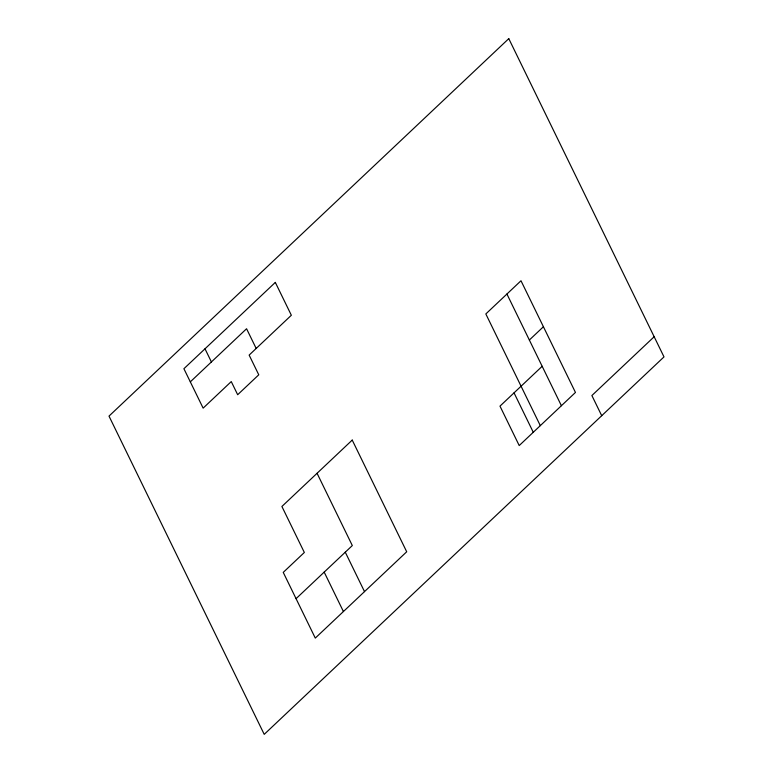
<?xml version="1.0" encoding="UTF-8"?>
<svg xmlns="http://www.w3.org/2000/svg" width="773" height="773" viewBox="0 0 773 773"><rect width="100%" height="100%" fill="white"/><g stroke="black" fill="none" stroke-linecap="round" stroke-linejoin="round"><path stroke-width="1.16" d="M190.313 381.862L246.568 328.747L256.182 348.459M529.36 340.023L543.419 326.737M296.059 598.669L352.314 545.554L317.065 473.289M542.173 366.296L499.986 406.134L519.214 445.557L575.46 392.442L520.992 280.754L485.831 313.944L540.308 425.643M654.171 336.728L591.886 395.534L601.713 415.7M506.924 294.03L561.401 405.719M514.045 392.858L533.273 432.281M345.28 552.193L364.508 591.616M324.187 572.117L343.415 611.53M205 348.797L211.406 361.938M508.779 38.65L109.003 416.106L264.221 734.35L663.997 356.894L508.779 38.65M275.323 282.406L183.906 368.721L203.135 408.134L231.262 381.582L237.669 394.723L258.762 374.808L249.148 355.097L291.344 315.258L275.323 282.406M352.227 440.088L281.903 506.479L304.34 552.473L283.247 572.387L315.287 638.092L406.704 551.777L352.227 440.088"/></g></svg>
